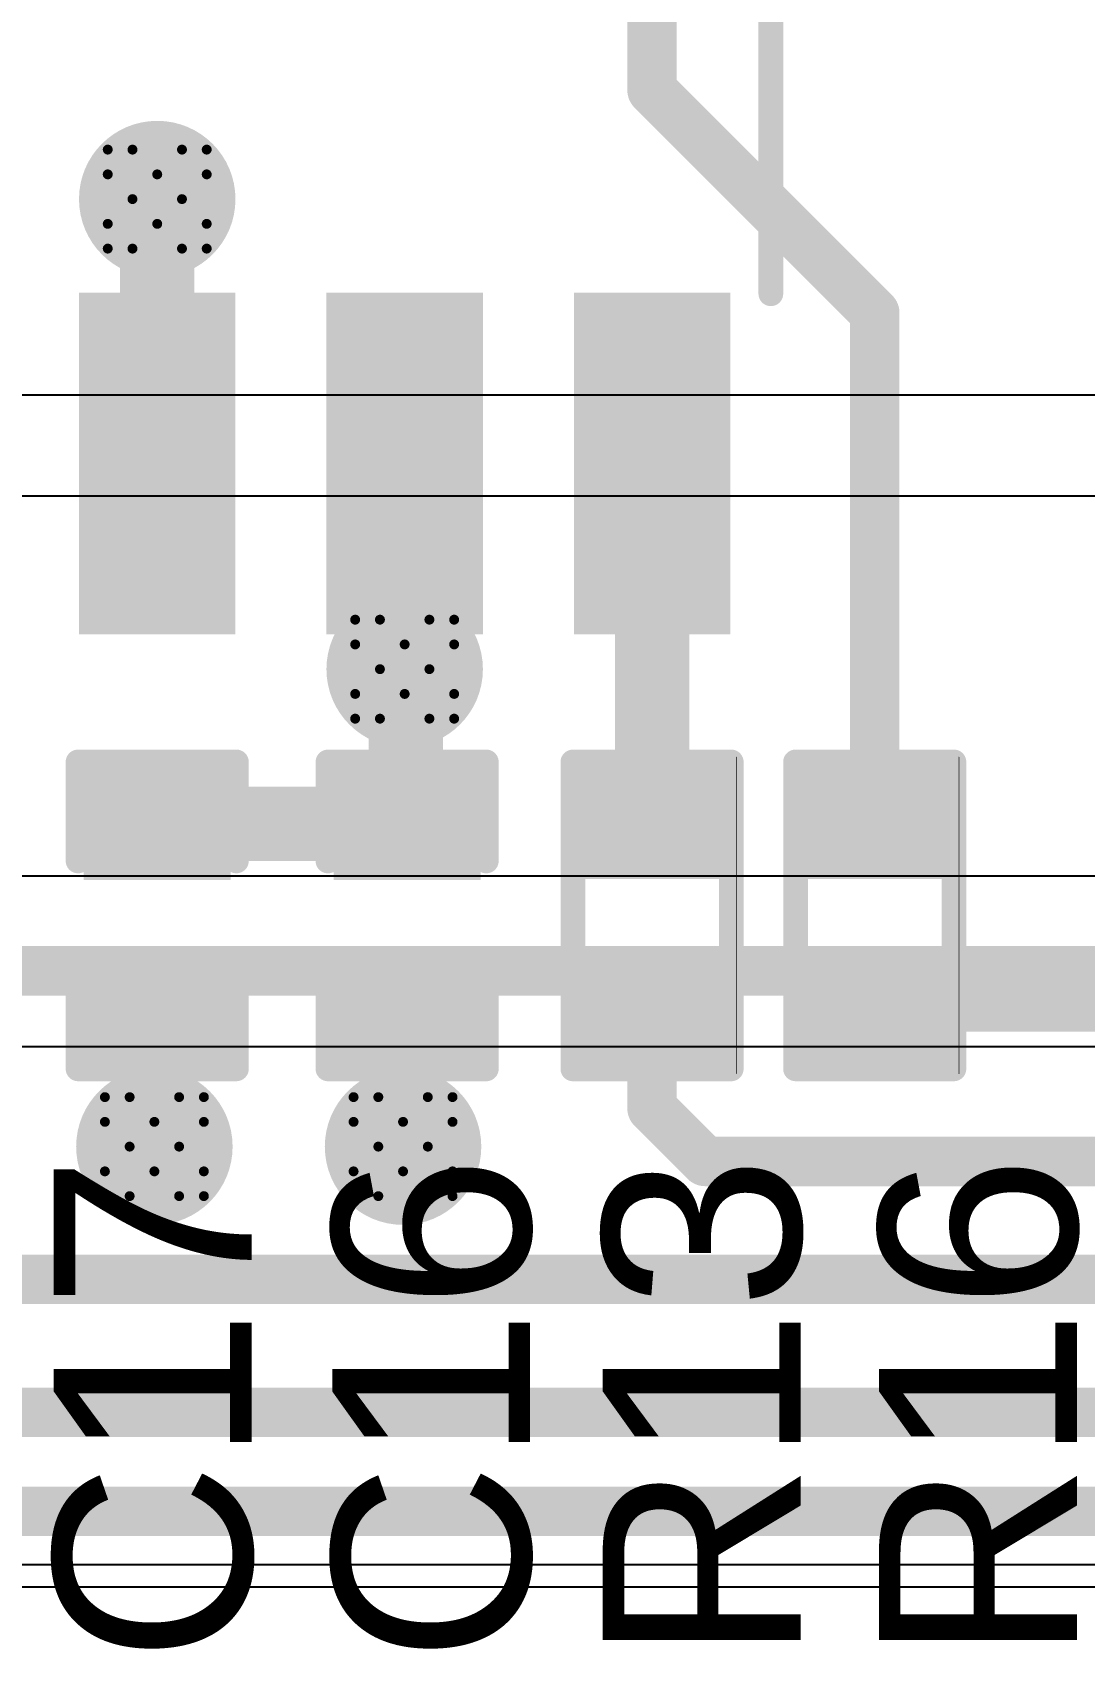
# Model space of a CAD drawing. Header units: inches. Extents: x 0 to 212, y 0 to 208.
# Drawn here: x 2.5246 to 2.7372, y 2.7286 to 3.0551 of the extents above; entities that cross this region are included whole.
import ezdxf

# ---------------------------------------------------------------- set-up
doc = ezdxf.new("R2010")
doc.units = ezdxf.units.IN
doc.header["$MEASUREMENT"] = 0
for name, color, linetype in [('Bottom Layer', 5, 'Continuous'), ('Bottom Solder', 6, 'Continuous'), ('Drill Drawing', 1, 'Continuous'), ('Top Layer', 1, 'Continuous'), ('Top Overlay', 2, 'Continuous'), ('Top Paste', 8, 'Continuous'), ('Top Solder', 216, 'Continuous'), ('Via Holes', 16, 'Continuous')]:
    doc.layers.add(name, color=color, linetype=linetype)
doc.styles.add('Arial', font='', dxfattribs={"height": 0.2})
doc.styles.get('Arial').set_extended_font_data('Arial')

# ---------------------------------------------------------------- blocks, each defined once
blk = doc.blocks.new('SOIC_8_0_154___3_90___W______13')
at = {"layer": 'Top Layer'}
for points in [[(-0.136811, 0.0631892), (-0.136811, 0.0868112), (-0.0757874, 0.0868112), (-0.0757874, 0.0631892)], [(0.0757874, 0.0631892), (0.0757874, 0.0868112), (0.136811, 0.0868112), (0.136811, 0.0631892)], [(-0.136811, 0.0131891), (-0.136811, 0.0368111), (-0.0757874, 0.0368111), (-0.0757874, 0.0131891)], [(0.0757874, 0.0131892), (0.0757874, 0.0368112), (0.136811, 0.0368112), (0.136811, 0.0131892)], [(-0.136811, -0.0368109), (-0.136811, -0.0131889), (-0.0757874, -0.0131889), (-0.0757874, -0.0368109)], [(0.0757874, -0.0368109), (0.0757874, -0.0131889), (0.136811, -0.0131889), (0.136811, -0.0368109)], [(-0.136811, -0.0868108), (-0.136811, -0.0631888), (-0.0757874, -0.0631888), (-0.0757874, -0.0868108)], [(0.0757874, -0.0868111), (0.0757874, -0.0631891), (0.136811, -0.0631891), (0.136811, -0.0868111)]]:
    blk.add_hatch(color=1, dxfattribs=at).paths.add_polyline_path(points)
at = {"layer": 'Top Overlay'}
blk.add_hatch(color=2, dxfattribs=at).paths.add_polyline_path([(-0.0723933, 0.064028), (-0.0583933, 0.064028), (-0.0583933, 0.087028), (-0.0723933, 0.087028)])
at = {"layer": 'Top Paste'}
for points in [[(-0.136811, 0.0631892), (-0.136811, 0.0868112), (-0.0757874, 0.0868112), (-0.0757874, 0.0631892)], [(0.0757874, 0.0631892), (0.0757874, 0.0868112), (0.136811, 0.0868112), (0.136811, 0.0631892)], [(-0.136811, 0.0131891), (-0.136811, 0.0368111), (-0.0757874, 0.0368111), (-0.0757874, 0.0131891)], [(0.0757874, 0.0131892), (0.0757874, 0.0368112), (0.136811, 0.0368112), (0.136811, 0.0131892)], [(-0.136811, -0.0368109), (-0.136811, -0.0131889), (-0.0757874, -0.0131889), (-0.0757874, -0.0368109)], [(0.0757874, -0.0368109), (0.0757874, -0.0131889), (0.136811, -0.0131889), (0.136811, -0.0368109)], [(-0.136811, -0.0868108), (-0.136811, -0.0631888), (-0.0757874, -0.0631888), (-0.0757874, -0.0868108)], [(0.0757874, -0.0868111), (0.0757874, -0.0631891), (0.136811, -0.0631891), (0.136811, -0.0868111)]]:
    blk.add_hatch(color=8, dxfattribs=at).paths.add_polyline_path(points)
at = {"layer": 'Top Solder'}
for points in [[(-0.140811, 0.0591892), (-0.140811, 0.0908112), (-0.0717874, 0.0908112), (-0.0717874, 0.0591892)], [(0.0717874, 0.0591892), (0.0717874, 0.0908112), (0.140811, 0.0908112), (0.140811, 0.0591892)], [(-0.140811, 0.009189100000000002), (-0.140811, 0.0408111), (-0.0717874, 0.0408111), (-0.0717874, 0.009189099999999997)], [(0.0717874, 0.009189200000000003), (0.0717874, 0.0408112), (0.140811, 0.0408112), (0.140811, 0.009189199999999996)], [(-0.140811, -0.0408109), (-0.140811, -0.009188899999999996), (-0.0717874, -0.009188900000000003), (-0.0717874, -0.0408109)], [(0.0717874, -0.0408109), (0.0717874, -0.009188899999999996), (0.140811, -0.009188900000000003), (0.140811, -0.0408109)], [(-0.140811, -0.0908108), (-0.140811, -0.0591888), (-0.0717874, -0.0591888), (-0.0717874, -0.0908108)], [(0.0717874, -0.0908111), (0.0717874, -0.0591891), (0.140811, -0.0591891), (0.140811, -0.0908111)]]:
    blk.add_hatch(color=216, dxfattribs=at).paths.add_polyline_path(points)
at = {"layer": 'Top Overlay'}
for points in [[(0.071, 0.0990002, 0.005, 0.005, 0), (-0.0719999, 0.0990001, 0.005, 0.005, 0)], [(-0.1493701, 0.0810001, 0.005, 0.005, 0), (-0.1493702, 0.0710002, 0.005, 0.005, 0)], [(-0.1493701, 0.0810001, 0.005, 0.005, 0), (-0.1443701, 0.076, 0.005, 0.005, 0)], [(-0.1443701, 0.076, 0.005, 0.005, 0), (-0.1493702, 0.0710002, 0.005, 0.005, 0)], [(-0.072, -0.0989999, 0.005, 0.005, 0), (0.071, -0.099, 0.005, 0.005, 0)]]:
    blk.add_lwpolyline(points, format="xyseb", dxfattribs=at)
for points in [[(-0.0732499, 0.0990001, 0.0025, 0.0025, 1), (-0.0707499, 0.0990001, 0.0025, 0.0025, 1)], [(0.06975, 0.0990002, 0.0025, 0.0025, 1), (0.07225, 0.0990002, 0.0025, 0.0025, 1)], [(-0.1506201, 0.0810001, 0.0025, 0.0025, 1), (-0.1481201, 0.0810001, 0.0025, 0.0025, 1)], [(-0.1506201, 0.0810001, 0.0025, 0.0025, 1), (-0.1481201, 0.0810001, 0.0025, 0.0025, 1)], [(-0.1456201, 0.076, 0.0025, 0.0025, 1), (-0.1431201, 0.076, 0.0025, 0.0025, 1)], [(-0.1456201, 0.076, 0.0025, 0.0025, 1), (-0.1431201, 0.076, 0.0025, 0.0025, 1)], [(-0.1506202, 0.0710002, 0.0025, 0.0025, 1), (-0.1481202, 0.0710002, 0.0025, 0.0025, 1)], [(-0.1506202, 0.0710002, 0.0025, 0.0025, 1), (-0.1481202, 0.0710002, 0.0025, 0.0025, 1)], [(-0.07325, -0.0989999, 0.0025, 0.0025, 1), (-0.07075, -0.0989999, 0.0025, 0.0025, 1)], [(0.06975, -0.099, 0.0025, 0.0025, 1), (0.07225, -0.099, 0.0025, 0.0025, 1)]]:
    blk.add_lwpolyline(points, format="xyseb", close=True, dxfattribs=at)
blk = doc.blocks.new('R___0402_65')
at = {"layer": 'Top Layer'}
for points in [[(-0.0275, -0.0125), (-0.0275, 0.0125), (-0.009499999999999998, 0.0125), (-0.009500000000000001, -0.0125)], [(0.009499899999999999, -0.0125), (0.009499900000000002, 0.0125), (0.0274999, 0.0125), (0.0274999, -0.0125)]]:
    blk.add_hatch(color=1, dxfattribs=at).paths.add_polyline_path(points)
at = {"layer": 'Top Paste'}
for points in [[(-0.0275, -0.0125), (-0.0275, 0.0125), (-0.009499999999999998, 0.0125), (-0.009500000000000001, -0.0125)], [(0.009499899999999999, -0.0125), (0.009499900000000002, 0.0125), (0.0274999, 0.0125), (0.0274999, -0.0125)]]:
    blk.add_hatch(color=8, dxfattribs=at).paths.add_polyline_path(points)
at = {"layer": 'Top Solder'}
for points in [[(-0.0296654, -0.0146654), (-0.0296654, 0.0146654), (-0.007334599999999998, 0.0146654), (-0.007334600000000002, -0.0146654)], [(0.007334499999999998, -0.0146654), (0.007334500000000002, 0.0146654), (0.0296653, 0.0146654), (0.0296653, -0.0146654)]]:
    blk.add_hatch(color=216, dxfattribs=at).paths.add_polyline_path(points)
at = {"layer": 'Top Overlay'}
for points in [[(-0.0310001, 0.0160001, 0.005, 0.005, 0), (-0.0309999, -0.016, 0.005, 0.005, 0)], [(-0.0310001, 0.0160001, 0.005, 0.005, 0), (0.031, 0.016, 0.005, 0.005, 0)], [(0.031, 0.016, 0.005, 0.005, 0), (0.031, -0.016, 0.005, 0.005, 0)], [(-0.0309999, -0.016, 0.005, 0.005, 0), (0.031, -0.016, 0.005, 0.005, 0)], [(-0.0319999, -0.017, 0.000127, 0.000127, 0), (0.032, -0.017, 0.000127, 0.000127, 0)]]:
    blk.add_lwpolyline(points, format="xyseb", dxfattribs=at)
for points in [[(-0.0322501, 0.0160001, 0.0025, 0.0025, 1), (-0.0297501, 0.0160001, 0.0025, 0.0025, 1)], [(-0.0322501, 0.0160001, 0.0025, 0.0025, 1), (-0.0297501, 0.0160001, 0.0025, 0.0025, 1)], [(0.02975, 0.016, 0.0025, 0.0025, 1), (0.03225, 0.016, 0.0025, 0.0025, 1)], [(0.02975, 0.016, 0.0025, 0.0025, 1), (0.03225, 0.016, 0.0025, 0.0025, 1)], [(-0.0322499, -0.016, 0.0025, 0.0025, 1), (-0.0297499, -0.016, 0.0025, 0.0025, 1)], [(-0.0322499, -0.016, 0.0025, 0.0025, 1), (-0.0297499, -0.016, 0.0025, 0.0025, 1)], [(0.02975, -0.016, 0.0025, 0.0025, 1), (0.03225, -0.016, 0.0025, 0.0025, 1)], [(0.02975, -0.016, 0.0025, 0.0025, 1), (0.03225, -0.016, 0.0025, 0.0025, 1)], [(-0.0320316, -0.017, 6.35e-05, 6.35e-05, 1), (-0.0319682, -0.017, 6.35e-05, 6.35e-05, 1)], [(0.0319683, -0.017, 6.35e-05, 6.35e-05, 1), (0.0320317, -0.017, 6.35e-05, 6.35e-05, 1)]]:
    blk.add_lwpolyline(points, format="xyseb", close=True, dxfattribs=at)
blk = doc.blocks.new('R___0402_68')
at = {"layer": 'Top Layer'}
for points in [[(-0.0275, -0.0125), (-0.0275, 0.0125), (-0.009499999999999998, 0.0125), (-0.009500000000000001, -0.0125)], [(0.009499999999999998, -0.0125), (0.009500000000000001, 0.0125), (0.0275, 0.0125), (0.0275, -0.0125)]]:
    blk.add_hatch(color=1, dxfattribs=at).paths.add_polyline_path(points)
at = {"layer": 'Top Paste'}
for points in [[(-0.0275, -0.0125), (-0.0275, 0.0125), (-0.009499999999999998, 0.0125), (-0.009500000000000001, -0.0125)], [(0.009499999999999998, -0.0125), (0.009500000000000001, 0.0125), (0.0275, 0.0125), (0.0275, -0.0125)]]:
    blk.add_hatch(color=8, dxfattribs=at).paths.add_polyline_path(points)
at = {"layer": 'Top Solder'}
for points in [[(-0.0296654, -0.0146654), (-0.0296654, 0.0146654), (-0.007334599999999998, 0.0146654), (-0.007334600000000002, -0.0146654)], [(0.007334599999999998, -0.0146654), (0.007334600000000002, 0.0146654), (0.0296654, 0.0146654), (0.0296654, -0.0146654)]]:
    blk.add_hatch(color=216, dxfattribs=at).paths.add_polyline_path(points)
at = {"layer": 'Top Overlay'}
for points in [[(-0.031, 0.016, 0.005, 0.005, 0), (-0.031, -0.016, 0.005, 0.005, 0)], [(-0.031, 0.016, 0.005, 0.005, 0), (0.031, 0.016, 0.005, 0.005, 0)], [(0.031, 0.016, 0.005, 0.005, 0), (0.031, -0.016, 0.005, 0.005, 0)], [(-0.031, -0.016, 0.005, 0.005, 0), (0.031, -0.016, 0.005, 0.005, 0)], [(-0.032, -0.0169999, 0.000127, 0.000127, 0), (0.032, -0.0169999, 0.000127, 0.000127, 0)]]:
    blk.add_lwpolyline(points, format="xyseb", dxfattribs=at)
for points in [[(-0.03225, 0.016, 0.0025, 0.0025, 1), (-0.02975, 0.016, 0.0025, 0.0025, 1)], [(-0.03225, 0.016, 0.0025, 0.0025, 1), (-0.02975, 0.016, 0.0025, 0.0025, 1)], [(0.02975, 0.016, 0.0025, 0.0025, 1), (0.03225, 0.016, 0.0025, 0.0025, 1)], [(0.02975, 0.016, 0.0025, 0.0025, 1), (0.03225, 0.016, 0.0025, 0.0025, 1)], [(-0.03225, -0.016, 0.0025, 0.0025, 1), (-0.02975, -0.016, 0.0025, 0.0025, 1)], [(-0.03225, -0.016, 0.0025, 0.0025, 1), (-0.02975, -0.016, 0.0025, 0.0025, 1)], [(0.02975, -0.016, 0.0025, 0.0025, 1), (0.03225, -0.016, 0.0025, 0.0025, 1)], [(0.02975, -0.016, 0.0025, 0.0025, 1), (0.03225, -0.016, 0.0025, 0.0025, 1)], [(-0.0320317, -0.0169999, 6.35e-05, 6.35e-05, 1), (-0.0319683, -0.0169999, 6.35e-05, 6.35e-05, 1)], [(0.0319683, -0.0169999, 6.35e-05, 6.35e-05, 1), (0.0320317, -0.0169999, 6.35e-05, 6.35e-05, 1)]]:
    blk.add_lwpolyline(points, format="xyseb", close=True, dxfattribs=at)
blk = doc.blocks.new('C___0402_127')
at = {"layer": 'Top Layer'}
for points in [[(-0.0275, -0.0125), (-0.0275, 0.0125), (-0.009499999999999998, 0.0125), (-0.009500000000000001, -0.0125)], [(0.009499999999999998, -0.0125), (0.009500000000000001, 0.0125), (0.0275, 0.0125), (0.0275, -0.0125)]]:
    blk.add_hatch(color=1, dxfattribs=at).paths.add_polyline_path(points)
at = {"layer": 'Top Paste'}
for points in [[(-0.0275, -0.0125), (-0.0275, 0.0125), (-0.009499999999999998, 0.0125), (-0.009500000000000001, -0.0125)], [(0.009499999999999998, -0.0125), (0.009500000000000001, 0.0125), (0.0275, 0.0125), (0.0275, -0.0125)]]:
    blk.add_hatch(color=8, dxfattribs=at).paths.add_polyline_path(points)
at = {"layer": 'Top Solder'}
for points in [[(-0.0298622, -0.0148622), (-0.0298622, 0.0148622), (-0.007137799999999999, 0.0148622), (-0.007137800000000001, -0.0148622)], [(0.007137799999999999, -0.0148622), (0.007137800000000001, 0.0148622), (0.0298622, 0.0148622), (0.0298622, -0.0148622)]]:
    blk.add_hatch(color=216, dxfattribs=at).paths.add_polyline_path(points)
at = {"layer": 'Top Overlay'}
for points in [[(-0.031, 0.016, 0.005, 0.005, 0), (-0.011, 0.0159999, 0.005, 0.005, 0)], [(-0.031, 0.016, 0.005, 0.005, 0), (-0.031, -0.016, 0.005, 0.005, 0)], [(0.011, 0.016, 0.005, 0.005, 0), (0.031, 0.0159999, 0.005, 0.005, 0)], [(0.031, 0.0159999, 0.005, 0.005, 0), (0.0310001, -0.0160001, 0.005, 0.005, 0)], [(-0.031, -0.016, 0.005, 0.005, 0), (-0.0110001, -0.0160001, 0.005, 0.005, 0)], [(0.011, -0.016, 0.005, 0.005, 0), (0.0310001, -0.0160001, 0.005, 0.005, 0)]]:
    blk.add_lwpolyline(points, format="xyseb", dxfattribs=at)
for points in [[(-0.03225, 0.016, 0.0025, 0.0025, 1), (-0.02975, 0.016, 0.0025, 0.0025, 1)], [(-0.03225, 0.016, 0.0025, 0.0025, 1), (-0.02975, 0.016, 0.0025, 0.0025, 1)], [(-0.01225, 0.0159999, 0.0025, 0.0025, 1), (-0.00975, 0.0159999, 0.0025, 0.0025, 1)], [(0.00975, 0.016, 0.0025, 0.0025, 1), (0.01225, 0.016, 0.0025, 0.0025, 1)], [(0.02975, 0.0159999, 0.0025, 0.0025, 1), (0.03225, 0.0159999, 0.0025, 0.0025, 1)], [(0.02975, 0.0159999, 0.0025, 0.0025, 1), (0.03225, 0.0159999, 0.0025, 0.0025, 1)], [(-0.03225, -0.016, 0.0025, 0.0025, 1), (-0.02975, -0.016, 0.0025, 0.0025, 1)], [(-0.03225, -0.016, 0.0025, 0.0025, 1), (-0.02975, -0.016, 0.0025, 0.0025, 1)], [(-0.0122501, -0.0160001, 0.0025, 0.0025, 1), (-0.0097501, -0.0160001, 0.0025, 0.0025, 1)], [(0.00975, -0.016, 0.0025, 0.0025, 1), (0.01225, -0.016, 0.0025, 0.0025, 1)], [(0.0297501, -0.0160001, 0.0025, 0.0025, 1), (0.0322501, -0.0160001, 0.0025, 0.0025, 1)], [(0.0297501, -0.0160001, 0.0025, 0.0025, 1), (0.0322501, -0.0160001, 0.0025, 0.0025, 1)]]:
    blk.add_lwpolyline(points, format="xyseb", close=True, dxfattribs=at)
blk = doc.blocks.new('C___0402_128')
at = {"layer": 'Top Layer'}
for points in [[(-0.0275, -0.0125), (-0.0275, 0.0125), (-0.009499999999999998, 0.0125), (-0.009500000000000001, -0.0125)], [(0.009499999999999998, -0.0125), (0.009500000000000001, 0.0125), (0.0275, 0.0125), (0.0275, -0.0125)]]:
    blk.add_hatch(color=1, dxfattribs=at).paths.add_polyline_path(points)
at = {"layer": 'Top Paste'}
for points in [[(-0.0275, -0.0125), (-0.0275, 0.0125), (-0.009499999999999998, 0.0125), (-0.009500000000000001, -0.0125)], [(0.009499999999999998, -0.0125), (0.009500000000000001, 0.0125), (0.0275, 0.0125), (0.0275, -0.0125)]]:
    blk.add_hatch(color=8, dxfattribs=at).paths.add_polyline_path(points)
at = {"layer": 'Top Solder'}
for points in [[(-0.0298622, -0.0148622), (-0.0298622, 0.0148622), (-0.007137799999999999, 0.0148622), (-0.007137800000000001, -0.0148622)], [(0.007137799999999999, -0.0148622), (0.007137800000000001, 0.0148622), (0.0298622, 0.0148622), (0.0298622, -0.0148622)]]:
    blk.add_hatch(color=216, dxfattribs=at).paths.add_polyline_path(points)
at = {"layer": 'Top Overlay'}
for points in [[(-0.031, 0.016, 0.005, 0.005, 0), (-0.011, 0.016, 0.005, 0.005, 0)], [(-0.031, 0.016, 0.005, 0.005, 0), (-0.031, -0.016, 0.005, 0.005, 0)], [(0.011, 0.016, 0.005, 0.005, 0), (0.031, 0.016, 0.005, 0.005, 0)], [(0.031, 0.016, 0.005, 0.005, 0), (0.031, -0.016, 0.005, 0.005, 0)], [(-0.031, -0.016, 0.005, 0.005, 0), (-0.011, -0.0160001, 0.005, 0.005, 0)], [(0.031, -0.016, 0.005, 0.005, 0), (0.011, -0.0160001, 0.005, 0.005, 0)]]:
    blk.add_lwpolyline(points, format="xyseb", dxfattribs=at)
for points in [[(-0.03225, 0.016, 0.0025, 0.0025, 1), (-0.02975, 0.016, 0.0025, 0.0025, 1)], [(-0.03225, 0.016, 0.0025, 0.0025, 1), (-0.02975, 0.016, 0.0025, 0.0025, 1)], [(-0.01225, 0.016, 0.0025, 0.0025, 1), (-0.00975, 0.016, 0.0025, 0.0025, 1)], [(0.00975, 0.016, 0.0025, 0.0025, 1), (0.01225, 0.016, 0.0025, 0.0025, 1)], [(0.02975, 0.016, 0.0025, 0.0025, 1), (0.03225, 0.016, 0.0025, 0.0025, 1)], [(0.02975, 0.016, 0.0025, 0.0025, 1), (0.03225, 0.016, 0.0025, 0.0025, 1)], [(-0.03225, -0.016, 0.0025, 0.0025, 1), (-0.02975, -0.016, 0.0025, 0.0025, 1)], [(-0.03225, -0.016, 0.0025, 0.0025, 1), (-0.02975, -0.016, 0.0025, 0.0025, 1)], [(-0.01225, -0.0160001, 0.0025, 0.0025, 1), (-0.00975, -0.0160001, 0.0025, 0.0025, 1)], [(0.00975, -0.0160001, 0.0025, 0.0025, 1), (0.01225, -0.0160001, 0.0025, 0.0025, 1)], [(0.02975, -0.016, 0.0025, 0.0025, 1), (0.03225, -0.016, 0.0025, 0.0025, 1)], [(0.02975, -0.016, 0.0025, 0.0025, 1), (0.03225, -0.016, 0.0025, 0.0025, 1)]]:
    blk.add_lwpolyline(points, format="xyseb", close=True, dxfattribs=at)

msp = doc.modelspace()

# ---------------------------------------------------------------- hatches: boundary and pattern name
at = {"layer": 'Bottom Layer'}
h = msp.add_hatch(color=5, dxfattribs=at)
edge = h.paths.add_edge_path()
edge.add_arc((2.5497947, 3.0214195), 0.011811, 0, 360)
h = msp.add_hatch(color=5, dxfattribs=at)
edge = h.paths.add_edge_path()
edge.add_arc((2.5997999, 2.9264547), 0.011811, 0, 360)
h = msp.add_hatch(color=5, dxfattribs=at)
edge = h.paths.add_edge_path()
edge.add_arc((2.5492195, 2.8299997), 0.011811, 0, 360)
h = msp.add_hatch(color=5, dxfattribs=at)
edge = h.paths.add_edge_path()
edge.add_arc((2.5994736, 2.8299997), 0.011811, 0, 360)
at = {"layer": 'Bottom Solder'}
h = msp.add_hatch(color=6, dxfattribs=at)
edge = h.paths.add_edge_path()
edge.add_arc((2.5497947, 3.0214195), 0.015811, 0, 360)
h = msp.add_hatch(color=6, dxfattribs=at)
edge = h.paths.add_edge_path()
edge.add_arc((2.5997999, 2.9264547), 0.015811, 0, 360)
h = msp.add_hatch(color=6, dxfattribs=at)
edge = h.paths.add_edge_path()
edge.add_arc((2.5492195, 2.8299997), 0.015811, 0, 360)
h = msp.add_hatch(color=6, dxfattribs=at)
edge = h.paths.add_edge_path()
edge.add_arc((2.5994736, 2.8299997), 0.015811, 0, 360)
at = {"layer": 'Top Layer'}
h = msp.add_hatch(color=1, dxfattribs=at)
edge = h.paths.add_edge_path()
edge.add_arc((2.5497947, 3.0214195), 0.011811, 0, 360)
h = msp.add_hatch(color=1, dxfattribs=at)
edge = h.paths.add_edge_path()
edge.add_arc((2.5997999, 2.9264547), 0.011811, 0, 360)
h = msp.add_hatch(color=1, dxfattribs=at)
edge = h.paths.add_edge_path()
edge.add_arc((2.5492195, 2.8299997), 0.011811, 0, 360)
h = msp.add_hatch(color=1, dxfattribs=at)
edge = h.paths.add_edge_path()
edge.add_arc((2.5994736, 2.8299997), 0.011811, 0, 360)
at = {"layer": 'Top Solder'}
h = msp.add_hatch(color=216, dxfattribs=at)
edge = h.paths.add_edge_path()
edge.add_arc((2.5497947, 3.0214195), 0.015811, 0, 360)
h = msp.add_hatch(color=216, dxfattribs=at)
edge = h.paths.add_edge_path()
edge.add_arc((2.5997999, 2.9264547), 0.015811, 0, 360)
h = msp.add_hatch(color=216, dxfattribs=at)
edge = h.paths.add_edge_path()
edge.add_arc((2.5492195, 2.8299997), 0.015811, 0, 360)
h = msp.add_hatch(color=216, dxfattribs=at)
edge = h.paths.add_edge_path()
edge.add_arc((2.5994736, 2.8299997), 0.015811, 0, 360)
at = {"layer": 'Via Holes'}
h = msp.add_hatch(color=7, dxfattribs=at)
edge = h.paths.add_edge_path()
edge.add_arc((2.5497947, 3.0214195), 0.0059055, 0, 360)
h = msp.add_hatch(color=7, dxfattribs=at)
edge = h.paths.add_edge_path()
edge.add_arc((2.5997999, 2.9264547), 0.0059055, 0, 360)
h = msp.add_hatch(color=7, dxfattribs=at)
edge = h.paths.add_edge_path()
edge.add_arc((2.5492195, 2.8299997), 0.0059055, 0, 360)
h = msp.add_hatch(color=7, dxfattribs=at)
edge = h.paths.add_edge_path()
edge.add_arc((2.5994736, 2.8299997), 0.0059055, 0, 360)

# ---------------------------------------------------------------- linework, layer by layer
at = {"layer": 'Bottom Layer'}
for p, q in [((2.8095273, 2.9818347), (2.3159983, 2.9818346)), ((2.3075517, 2.9614428), (2.8095273, 2.9614429)), ((2.9767504, 2.8846037), (1.462591, 2.8846037)), ((1.6280657, 2.8502178), (2.9859405, 2.8502178))]:
    msp.add_line(p, q, dxfattribs=at)
msp.add_lwpolyline([(1.6217308, 2.8655117, 0.01, 0.01, 0), (2.9859405, 2.8655117, 0.01, 0.01, 0)], format="xyseb", dxfattribs=at)
at = {"layer": 'Drill Drawing'}
for points in [[(2.5397947, 3.0264195, 0.002, 0.002, 0), (2.5397947, 3.0314195, 0.002, 0.002, 0)], [(2.5397947, 3.0314195, 0.002, 0.002, 0), (2.5447947, 3.0314195, 0.002, 0.002, 0)], [(2.5447947, 3.0314195, 0.002, 0.002, 0), (2.5497947, 3.0264195, 0.002, 0.002, 0)], [(2.5497947, 3.0264195, 0.002, 0.002, 0), (2.5547947, 3.0314195, 0.002, 0.002, 0)], [(2.5547947, 3.0314195, 0.002, 0.002, 0), (2.5597947, 3.0314195, 0.002, 0.002, 0)], [(2.5597947, 3.0264195, 0.002, 0.002, 0), (2.5597947, 3.0314195, 0.002, 0.002, 0)], [(2.5397947, 3.0264195, 0.002, 0.002, 0), (2.5447947, 3.0214195, 0.002, 0.002, 0)], [(2.5547947, 3.0214195, 0.002, 0.002, 0), (2.5597947, 3.0264195, 0.002, 0.002, 0)], [(2.5397947, 3.0164195, 0.002, 0.002, 0), (2.5447947, 3.0214195, 0.002, 0.002, 0)], [(2.5547947, 3.0214195, 0.002, 0.002, 0), (2.5597947, 3.0164195, 0.002, 0.002, 0)], [(2.5397947, 3.0114195, 0.002, 0.002, 0), (2.5397947, 3.0164195, 0.002, 0.002, 0)], [(2.5447947, 3.0114195, 0.002, 0.002, 0), (2.5497947, 3.0164195, 0.002, 0.002, 0)], [(2.5497947, 3.0164195, 0.002, 0.002, 0), (2.5547947, 3.0114195, 0.002, 0.002, 0)], [(2.5597947, 3.0114195, 0.002, 0.002, 0), (2.5597947, 3.0164195, 0.002, 0.002, 0)], [(2.5397947, 3.0114195, 0.002, 0.002, 0), (2.5447947, 3.0114195, 0.002, 0.002, 0)], [(2.5547947, 3.0114195, 0.002, 0.002, 0), (2.5597947, 3.0114195, 0.002, 0.002, 0)], [(2.5897999, 2.9314547, 0.002, 0.002, 0), (2.5897999, 2.9364547, 0.002, 0.002, 0)], [(2.5897999, 2.9364547, 0.002, 0.002, 0), (2.5947999, 2.9364547, 0.002, 0.002, 0)], [(2.5947999, 2.9364547, 0.002, 0.002, 0), (2.5997999, 2.9314547, 0.002, 0.002, 0)], [(2.5997999, 2.9314547, 0.002, 0.002, 0), (2.6047999, 2.9364547, 0.002, 0.002, 0)], [(2.6047999, 2.9364547, 0.002, 0.002, 0), (2.6097999, 2.9364547, 0.002, 0.002, 0)], [(2.6097999, 2.9314547, 0.002, 0.002, 0), (2.6097999, 2.9364547, 0.002, 0.002, 0)], [(2.5897999, 2.9314547, 0.002, 0.002, 0), (2.5947999, 2.9264547, 0.002, 0.002, 0)], [(2.6047999, 2.9264547, 0.002, 0.002, 0), (2.6097999, 2.9314547, 0.002, 0.002, 0)], [(2.5897999, 2.9214547, 0.002, 0.002, 0), (2.5947999, 2.9264547, 0.002, 0.002, 0)], [(2.6047999, 2.9264547, 0.002, 0.002, 0), (2.6097999, 2.9214547, 0.002, 0.002, 0)], [(2.5897999, 2.9164547, 0.002, 0.002, 0), (2.5897999, 2.9214547, 0.002, 0.002, 0)], [(2.5947999, 2.9164547, 0.002, 0.002, 0), (2.5997999, 2.9214547, 0.002, 0.002, 0)], [(2.5997999, 2.9214547, 0.002, 0.002, 0), (2.6047999, 2.9164547, 0.002, 0.002, 0)], [(2.6097999, 2.9164547, 0.002, 0.002, 0), (2.6097999, 2.9214547, 0.002, 0.002, 0)], [(2.5897999, 2.9164547, 0.002, 0.002, 0), (2.5947999, 2.9164547, 0.002, 0.002, 0)], [(2.6047999, 2.9164547, 0.002, 0.002, 0), (2.6097999, 2.9164547, 0.002, 0.002, 0)], [(2.5392195, 2.8349997, 0.002, 0.002, 0), (2.5392195, 2.8399997, 0.002, 0.002, 0)], [(2.5392195, 2.8399997, 0.002, 0.002, 0), (2.5442195, 2.8399997, 0.002, 0.002, 0)], [(2.5442195, 2.8399997, 0.002, 0.002, 0), (2.5492195, 2.8349997, 0.002, 0.002, 0)], [(2.5492195, 2.8349997, 0.002, 0.002, 0), (2.5542195, 2.8399997, 0.002, 0.002, 0)], [(2.5542195, 2.8399997, 0.002, 0.002, 0), (2.5592195, 2.8399997, 0.002, 0.002, 0)], [(2.5592195, 2.8349997, 0.002, 0.002, 0), (2.5592195, 2.8399997, 0.002, 0.002, 0)], [(2.5894736, 2.8349997, 0.002, 0.002, 0), (2.5894736, 2.8399997, 0.002, 0.002, 0)], [(2.5894736, 2.8399997, 0.002, 0.002, 0), (2.5944736, 2.8399997, 0.002, 0.002, 0)], [(2.5944736, 2.8399997, 0.002, 0.002, 0), (2.5994736, 2.8349997, 0.002, 0.002, 0)], [(2.5994736, 2.8349997, 0.002, 0.002, 0), (2.6044736, 2.8399997, 0.002, 0.002, 0)], [(2.6044736, 2.8399997, 0.002, 0.002, 0), (2.6094736, 2.8399997, 0.002, 0.002, 0)], [(2.6094736, 2.8349997, 0.002, 0.002, 0), (2.6094736, 2.8399997, 0.002, 0.002, 0)], [(2.5392195, 2.8349997, 0.002, 0.002, 0), (2.5442195, 2.8299997, 0.002, 0.002, 0)], [(2.5542195, 2.8299997, 0.002, 0.002, 0), (2.5592195, 2.8349997, 0.002, 0.002, 0)], [(2.5894736, 2.8349997, 0.002, 0.002, 0), (2.5944736, 2.8299997, 0.002, 0.002, 0)], [(2.6044736, 2.8299997, 0.002, 0.002, 0), (2.6094736, 2.8349997, 0.002, 0.002, 0)], [(2.5392195, 2.8249997, 0.002, 0.002, 0), (2.5442195, 2.8299997, 0.002, 0.002, 0)], [(2.5542195, 2.8299997, 0.002, 0.002, 0), (2.5592195, 2.8249997, 0.002, 0.002, 0)], [(2.5894736, 2.8249997, 0.002, 0.002, 0), (2.5944736, 2.8299997, 0.002, 0.002, 0)], [(2.6044736, 2.8299997, 0.002, 0.002, 0), (2.6094736, 2.8249997, 0.002, 0.002, 0)], [(2.5392195, 2.8199997, 0.002, 0.002, 0), (2.5392195, 2.8249997, 0.002, 0.002, 0)], [(2.5442195, 2.8199997, 0.002, 0.002, 0), (2.5492195, 2.8249997, 0.002, 0.002, 0)], [(2.5492195, 2.8249997, 0.002, 0.002, 0), (2.5542195, 2.8199997, 0.002, 0.002, 0)], [(2.5592195, 2.8199997, 0.002, 0.002, 0), (2.5592195, 2.8249997, 0.002, 0.002, 0)], [(2.5894736, 2.8199997, 0.002, 0.002, 0), (2.5894736, 2.8249997, 0.002, 0.002, 0)], [(2.5944736, 2.8199997, 0.002, 0.002, 0), (2.5994736, 2.8249997, 0.002, 0.002, 0)], [(2.5994736, 2.8249997, 0.002, 0.002, 0), (2.6044736, 2.8199997, 0.002, 0.002, 0)], [(2.6094736, 2.8199997, 0.002, 0.002, 0), (2.6094736, 2.8249997, 0.002, 0.002, 0)], [(2.5392195, 2.8199997, 0.002, 0.002, 0), (2.5442195, 2.8199997, 0.002, 0.002, 0)], [(2.5542195, 2.8199997, 0.002, 0.002, 0), (2.5592195, 2.8199997, 0.002, 0.002, 0)], [(2.5894736, 2.8199997, 0.002, 0.002, 0), (2.5944736, 2.8199997, 0.002, 0.002, 0)], [(2.6044736, 2.8199997, 0.002, 0.002, 0), (2.6094736, 2.8199997, 0.002, 0.002, 0)]]:
    msp.add_lwpolyline(points, format="xyseb", dxfattribs=at)
for points in [[(2.5392947, 3.0314195, 0.001, 0.001, 1), (2.5402947, 3.0314195, 0.001, 0.001, 1)], [(2.5392947, 3.0314195, 0.001, 0.001, 1), (2.5402947, 3.0314195, 0.001, 0.001, 1)], [(2.5442947, 3.0314195, 0.001, 0.001, 1), (2.5452947, 3.0314195, 0.001, 0.001, 1)], [(2.5442947, 3.0314195, 0.001, 0.001, 1), (2.5452947, 3.0314195, 0.001, 0.001, 1)], [(2.5542947, 3.0314195, 0.001, 0.001, 1), (2.5552947, 3.0314195, 0.001, 0.001, 1)], [(2.5542947, 3.0314195, 0.001, 0.001, 1), (2.5552947, 3.0314195, 0.001, 0.001, 1)], [(2.5592947, 3.0314195, 0.001, 0.001, 1), (2.5602947, 3.0314195, 0.001, 0.001, 1)], [(2.5592947, 3.0314195, 0.001, 0.001, 1), (2.5602947, 3.0314195, 0.001, 0.001, 1)], [(2.5392947, 3.0264195, 0.001, 0.001, 1), (2.5402947, 3.0264195, 0.001, 0.001, 1)], [(2.5392947, 3.0264195, 0.001, 0.001, 1), (2.5402947, 3.0264195, 0.001, 0.001, 1)], [(2.5492947, 3.0264195, 0.001, 0.001, 1), (2.5502947, 3.0264195, 0.001, 0.001, 1)], [(2.5492947, 3.0264195, 0.001, 0.001, 1), (2.5502947, 3.0264195, 0.001, 0.001, 1)], [(2.5592947, 3.0264195, 0.001, 0.001, 1), (2.5602947, 3.0264195, 0.001, 0.001, 1)], [(2.5592947, 3.0264195, 0.001, 0.001, 1), (2.5602947, 3.0264195, 0.001, 0.001, 1)], [(2.5442947, 3.0214195, 0.001, 0.001, 1), (2.5452947, 3.0214195, 0.001, 0.001, 1)], [(2.5442947, 3.0214195, 0.001, 0.001, 1), (2.5452947, 3.0214195, 0.001, 0.001, 1)], [(2.5542947, 3.0214195, 0.001, 0.001, 1), (2.5552947, 3.0214195, 0.001, 0.001, 1)], [(2.5542947, 3.0214195, 0.001, 0.001, 1), (2.5552947, 3.0214195, 0.001, 0.001, 1)], [(2.5392947, 3.0164195, 0.001, 0.001, 1), (2.5402947, 3.0164195, 0.001, 0.001, 1)], [(2.5392947, 3.0164195, 0.001, 0.001, 1), (2.5402947, 3.0164195, 0.001, 0.001, 1)], [(2.5492947, 3.0164195, 0.001, 0.001, 1), (2.5502947, 3.0164195, 0.001, 0.001, 1)], [(2.5492947, 3.0164195, 0.001, 0.001, 1), (2.5502947, 3.0164195, 0.001, 0.001, 1)], [(2.5592947, 3.0164195, 0.001, 0.001, 1), (2.5602947, 3.0164195, 0.001, 0.001, 1)], [(2.5592947, 3.0164195, 0.001, 0.001, 1), (2.5602947, 3.0164195, 0.001, 0.001, 1)], [(2.5392947, 3.0114195, 0.001, 0.001, 1), (2.5402947, 3.0114195, 0.001, 0.001, 1)], [(2.5392947, 3.0114195, 0.001, 0.001, 1), (2.5402947, 3.0114195, 0.001, 0.001, 1)], [(2.5442947, 3.0114195, 0.001, 0.001, 1), (2.5452947, 3.0114195, 0.001, 0.001, 1)], [(2.5442947, 3.0114195, 0.001, 0.001, 1), (2.5452947, 3.0114195, 0.001, 0.001, 1)], [(2.5542947, 3.0114195, 0.001, 0.001, 1), (2.5552947, 3.0114195, 0.001, 0.001, 1)], [(2.5542947, 3.0114195, 0.001, 0.001, 1), (2.5552947, 3.0114195, 0.001, 0.001, 1)], [(2.5592947, 3.0114195, 0.001, 0.001, 1), (2.5602947, 3.0114195, 0.001, 0.001, 1)], [(2.5592947, 3.0114195, 0.001, 0.001, 1), (2.5602947, 3.0114195, 0.001, 0.001, 1)], [(2.5892999, 2.9364547, 0.001, 0.001, 1), (2.5902999, 2.9364547, 0.001, 0.001, 1)], [(2.5892999, 2.9364547, 0.001, 0.001, 1), (2.5902999, 2.9364547, 0.001, 0.001, 1)], [(2.5942999, 2.9364547, 0.001, 0.001, 1), (2.5952999, 2.9364547, 0.001, 0.001, 1)], [(2.5942999, 2.9364547, 0.001, 0.001, 1), (2.5952999, 2.9364547, 0.001, 0.001, 1)], [(2.6042999, 2.9364547, 0.001, 0.001, 1), (2.6052999, 2.9364547, 0.001, 0.001, 1)], [(2.6042999, 2.9364547, 0.001, 0.001, 1), (2.6052999, 2.9364547, 0.001, 0.001, 1)], [(2.6092999, 2.9364547, 0.001, 0.001, 1), (2.6102999, 2.9364547, 0.001, 0.001, 1)], [(2.6092999, 2.9364547, 0.001, 0.001, 1), (2.6102999, 2.9364547, 0.001, 0.001, 1)], [(2.5892999, 2.9314547, 0.001, 0.001, 1), (2.5902999, 2.9314547, 0.001, 0.001, 1)], [(2.5892999, 2.9314547, 0.001, 0.001, 1), (2.5902999, 2.9314547, 0.001, 0.001, 1)], [(2.5992999, 2.9314547, 0.001, 0.001, 1), (2.6002999, 2.9314547, 0.001, 0.001, 1)], [(2.5992999, 2.9314547, 0.001, 0.001, 1), (2.6002999, 2.9314547, 0.001, 0.001, 1)], [(2.6092999, 2.9314547, 0.001, 0.001, 1), (2.6102999, 2.9314547, 0.001, 0.001, 1)], [(2.6092999, 2.9314547, 0.001, 0.001, 1), (2.6102999, 2.9314547, 0.001, 0.001, 1)], [(2.5942999, 2.9264547, 0.001, 0.001, 1), (2.5952999, 2.9264547, 0.001, 0.001, 1)], [(2.5942999, 2.9264547, 0.001, 0.001, 1), (2.5952999, 2.9264547, 0.001, 0.001, 1)], [(2.6042999, 2.9264547, 0.001, 0.001, 1), (2.6052999, 2.9264547, 0.001, 0.001, 1)], [(2.6042999, 2.9264547, 0.001, 0.001, 1), (2.6052999, 2.9264547, 0.001, 0.001, 1)], [(2.5892999, 2.9214547, 0.001, 0.001, 1), (2.5902999, 2.9214547, 0.001, 0.001, 1)], [(2.5892999, 2.9214547, 0.001, 0.001, 1), (2.5902999, 2.9214547, 0.001, 0.001, 1)], [(2.5992999, 2.9214547, 0.001, 0.001, 1), (2.6002999, 2.9214547, 0.001, 0.001, 1)], [(2.5992999, 2.9214547, 0.001, 0.001, 1), (2.6002999, 2.9214547, 0.001, 0.001, 1)], [(2.6092999, 2.9214547, 0.001, 0.001, 1), (2.6102999, 2.9214547, 0.001, 0.001, 1)], [(2.6092999, 2.9214547, 0.001, 0.001, 1), (2.6102999, 2.9214547, 0.001, 0.001, 1)], [(2.5892999, 2.9164547, 0.001, 0.001, 1), (2.5902999, 2.9164547, 0.001, 0.001, 1)], [(2.5892999, 2.9164547, 0.001, 0.001, 1), (2.5902999, 2.9164547, 0.001, 0.001, 1)], [(2.5942999, 2.9164547, 0.001, 0.001, 1), (2.5952999, 2.9164547, 0.001, 0.001, 1)], [(2.5942999, 2.9164547, 0.001, 0.001, 1), (2.5952999, 2.9164547, 0.001, 0.001, 1)], [(2.6042999, 2.9164547, 0.001, 0.001, 1), (2.6052999, 2.9164547, 0.001, 0.001, 1)], [(2.6042999, 2.9164547, 0.001, 0.001, 1), (2.6052999, 2.9164547, 0.001, 0.001, 1)], [(2.6092999, 2.9164547, 0.001, 0.001, 1), (2.6102999, 2.9164547, 0.001, 0.001, 1)], [(2.6092999, 2.9164547, 0.001, 0.001, 1), (2.6102999, 2.9164547, 0.001, 0.001, 1)], [(2.5387195, 2.8399997, 0.001, 0.001, 1), (2.5397195, 2.8399997, 0.001, 0.001, 1)], [(2.5387195, 2.8399997, 0.001, 0.001, 1), (2.5397195, 2.8399997, 0.001, 0.001, 1)], [(2.5437195, 2.8399997, 0.001, 0.001, 1), (2.5447195, 2.8399997, 0.001, 0.001, 1)], [(2.5437195, 2.8399997, 0.001, 0.001, 1), (2.5447195, 2.8399997, 0.001, 0.001, 1)], [(2.5537195, 2.8399997, 0.001, 0.001, 1), (2.5547195, 2.8399997, 0.001, 0.001, 1)], [(2.5537195, 2.8399997, 0.001, 0.001, 1), (2.5547195, 2.8399997, 0.001, 0.001, 1)], [(2.5587195, 2.8399997, 0.001, 0.001, 1), (2.5597195, 2.8399997, 0.001, 0.001, 1)], [(2.5587195, 2.8399997, 0.001, 0.001, 1), (2.5597195, 2.8399997, 0.001, 0.001, 1)], [(2.5889736, 2.8399997, 0.001, 0.001, 1), (2.5899736, 2.8399997, 0.001, 0.001, 1)], [(2.5889736, 2.8399997, 0.001, 0.001, 1), (2.5899736, 2.8399997, 0.001, 0.001, 1)], [(2.5939736, 2.8399997, 0.001, 0.001, 1), (2.5949736, 2.8399997, 0.001, 0.001, 1)], [(2.5939736, 2.8399997, 0.001, 0.001, 1), (2.5949736, 2.8399997, 0.001, 0.001, 1)], [(2.6039736, 2.8399997, 0.001, 0.001, 1), (2.6049736, 2.8399997, 0.001, 0.001, 1)], [(2.6039736, 2.8399997, 0.001, 0.001, 1), (2.6049736, 2.8399997, 0.001, 0.001, 1)], [(2.6089736, 2.8399997, 0.001, 0.001, 1), (2.6099736, 2.8399997, 0.001, 0.001, 1)], [(2.6089736, 2.8399997, 0.001, 0.001, 1), (2.6099736, 2.8399997, 0.001, 0.001, 1)], [(2.5387195, 2.8349997, 0.001, 0.001, 1), (2.5397195, 2.8349997, 0.001, 0.001, 1)], [(2.5387195, 2.8349997, 0.001, 0.001, 1), (2.5397195, 2.8349997, 0.001, 0.001, 1)], [(2.5487195, 2.8349997, 0.001, 0.001, 1), (2.5497195, 2.8349997, 0.001, 0.001, 1)], [(2.5487195, 2.8349997, 0.001, 0.001, 1), (2.5497195, 2.8349997, 0.001, 0.001, 1)], [(2.5587195, 2.8349997, 0.001, 0.001, 1), (2.5597195, 2.8349997, 0.001, 0.001, 1)], [(2.5587195, 2.8349997, 0.001, 0.001, 1), (2.5597195, 2.8349997, 0.001, 0.001, 1)], [(2.5889736, 2.8349997, 0.001, 0.001, 1), (2.5899736, 2.8349997, 0.001, 0.001, 1)], [(2.5889736, 2.8349997, 0.001, 0.001, 1), (2.5899736, 2.8349997, 0.001, 0.001, 1)], [(2.5989736, 2.8349997, 0.001, 0.001, 1), (2.5999736, 2.8349997, 0.001, 0.001, 1)], [(2.5989736, 2.8349997, 0.001, 0.001, 1), (2.5999736, 2.8349997, 0.001, 0.001, 1)], [(2.6089736, 2.8349997, 0.001, 0.001, 1), (2.6099736, 2.8349997, 0.001, 0.001, 1)], [(2.6089736, 2.8349997, 0.001, 0.001, 1), (2.6099736, 2.8349997, 0.001, 0.001, 1)], [(2.5437195, 2.8299997, 0.001, 0.001, 1), (2.5447195, 2.8299997, 0.001, 0.001, 1)], [(2.5437195, 2.8299997, 0.001, 0.001, 1), (2.5447195, 2.8299997, 0.001, 0.001, 1)], [(2.5537195, 2.8299997, 0.001, 0.001, 1), (2.5547195, 2.8299997, 0.001, 0.001, 1)], [(2.5537195, 2.8299997, 0.001, 0.001, 1), (2.5547195, 2.8299997, 0.001, 0.001, 1)], [(2.5939736, 2.8299997, 0.001, 0.001, 1), (2.5949736, 2.8299997, 0.001, 0.001, 1)], [(2.5939736, 2.8299997, 0.001, 0.001, 1), (2.5949736, 2.8299997, 0.001, 0.001, 1)], [(2.6039736, 2.8299997, 0.001, 0.001, 1), (2.6049736, 2.8299997, 0.001, 0.001, 1)], [(2.6039736, 2.8299997, 0.001, 0.001, 1), (2.6049736, 2.8299997, 0.001, 0.001, 1)], [(2.5387195, 2.8249997, 0.001, 0.001, 1), (2.5397195, 2.8249997, 0.001, 0.001, 1)], [(2.5387195, 2.8249997, 0.001, 0.001, 1), (2.5397195, 2.8249997, 0.001, 0.001, 1)], [(2.5487195, 2.8249997, 0.001, 0.001, 1), (2.5497195, 2.8249997, 0.001, 0.001, 1)], [(2.5487195, 2.8249997, 0.001, 0.001, 1), (2.5497195, 2.8249997, 0.001, 0.001, 1)], [(2.5587195, 2.8249997, 0.001, 0.001, 1), (2.5597195, 2.8249997, 0.001, 0.001, 1)], [(2.5587195, 2.8249997, 0.001, 0.001, 1), (2.5597195, 2.8249997, 0.001, 0.001, 1)], [(2.5889736, 2.8249997, 0.001, 0.001, 1), (2.5899736, 2.8249997, 0.001, 0.001, 1)], [(2.5889736, 2.8249997, 0.001, 0.001, 1), (2.5899736, 2.8249997, 0.001, 0.001, 1)], [(2.5989736, 2.8249997, 0.001, 0.001, 1), (2.5999736, 2.8249997, 0.001, 0.001, 1)], [(2.5989736, 2.8249997, 0.001, 0.001, 1), (2.5999736, 2.8249997, 0.001, 0.001, 1)], [(2.6089736, 2.8249997, 0.001, 0.001, 1), (2.6099736, 2.8249997, 0.001, 0.001, 1)], [(2.6089736, 2.8249997, 0.001, 0.001, 1), (2.6099736, 2.8249997, 0.001, 0.001, 1)], [(2.5387195, 2.8199997, 0.001, 0.001, 1), (2.5397195, 2.8199997, 0.001, 0.001, 1)], [(2.5387195, 2.8199997, 0.001, 0.001, 1), (2.5397195, 2.8199997, 0.001, 0.001, 1)], [(2.5437195, 2.8199997, 0.001, 0.001, 1), (2.5447195, 2.8199997, 0.001, 0.001, 1)], [(2.5437195, 2.8199997, 0.001, 0.001, 1), (2.5447195, 2.8199997, 0.001, 0.001, 1)], [(2.5537195, 2.8199997, 0.001, 0.001, 1), (2.5547195, 2.8199997, 0.001, 0.001, 1)], [(2.5537195, 2.8199997, 0.001, 0.001, 1), (2.5547195, 2.8199997, 0.001, 0.001, 1)], [(2.5587195, 2.8199997, 0.001, 0.001, 1), (2.5597195, 2.8199997, 0.001, 0.001, 1)], [(2.5587195, 2.8199997, 0.001, 0.001, 1), (2.5597195, 2.8199997, 0.001, 0.001, 1)], [(2.5889736, 2.8199997, 0.001, 0.001, 1), (2.5899736, 2.8199997, 0.001, 0.001, 1)], [(2.5889736, 2.8199997, 0.001, 0.001, 1), (2.5899736, 2.8199997, 0.001, 0.001, 1)], [(2.5939736, 2.8199997, 0.001, 0.001, 1), (2.5949736, 2.8199997, 0.001, 0.001, 1)], [(2.5939736, 2.8199997, 0.001, 0.001, 1), (2.5949736, 2.8199997, 0.001, 0.001, 1)], [(2.6039736, 2.8199997, 0.001, 0.001, 1), (2.6049736, 2.8199997, 0.001, 0.001, 1)], [(2.6039736, 2.8199997, 0.001, 0.001, 1), (2.6049736, 2.8199997, 0.001, 0.001, 1)], [(2.6089736, 2.8199997, 0.001, 0.001, 1), (2.6099736, 2.8199997, 0.001, 0.001, 1)], [(2.6089736, 2.8199997, 0.001, 0.001, 1), (2.6099736, 2.8199997, 0.001, 0.001, 1)]]:
    msp.add_lwpolyline(points, format="xyseb", close=True, dxfattribs=at)
at = {"layer": 'Top Layer'}
for p, q in [((2.9299974, 2.7455151), (1.9306017, 2.7455146)), ((2.4279093, 2.7410354), (4.0300208, 2.7410354))]:
    msp.add_line(p, q, dxfattribs=at)
for points in [[(2.6497987, 3.0434213, 0.01, 0.01, 0), (2.6497987, 3.1805973, 0.01, 0.01, 0)], [(2.6497987, 3.0434213, 0.01, 0.01, 0), (2.6947974, 2.9984226, 0.01, 0.01, 0)], [(2.5497947, 3.0214195, 0.015, 0.015, 0), (2.5497987, 3.0214196, 0.015, 0.015, 0)], [(2.5497987, 2.9679989, 0.015, 0.015, 0), (2.5497987, 3.0214196, 0.015, 0.015, 0)], [(2.6947974, 2.8952085, 0.01, 0.01, 0), (2.6947974, 2.9984226, 0.01, 0.01, 0)], [(2.5997992, 2.9264554, 0.02, 0.02, 0), (2.5997992, 2.9679934, 0.02, 0.02, 0)], [(2.5997992, 2.9679934, 0.015, 0.015, 0), (2.5997993, 2.9679935, 0.015, 0.015, 0)], [(2.6497974, 2.8952062, 0.015, 0.015, 0), (2.6497974, 2.9679981, 0.015, 0.015, 0)], [(2.5997992, 2.9264554, 0.015, 0.015, 0), (2.5997999, 2.9264547, 0.015, 0.015, 0)], [(2.5997993, 2.9219696, 0.015, 0.015, 0), (2.6000487, 2.9217201, 0.015, 0.015, 0)], [(2.6000487, 2.9217201, 0.015, 0.015, 0), (2.6000488, 2.8954622, 0.015, 0.015, 0)], [(2.5497947, 2.8952078, 0.015, 0.015, 0), (2.6002968, 2.8952078, 0.015, 0.015, 0)], [(2.6000488, 2.8954622, 0.015, 0.015, 0), (2.6002968, 2.8952142, 0.015, 0.015, 0)], [(2.5495058, 2.8579188, 0.015, 0.015, 0), (2.5497947, 2.8582077, 0.015, 0.015, 0)], [(2.5495058, 2.830286, 0.015, 0.015, 0), (2.5495058, 2.8579188, 0.015, 0.015, 0)], [(2.5998853, 2.8577962, 0.015, 0.015, 0), (2.6002976, 2.8582085, 0.015, 0.015, 0)], [(2.5998853, 2.8304114, 0.015, 0.015, 0), (2.5998853, 2.8577962, 0.015, 0.015, 0)], [(2.6497948, 2.8377242, 0.01, 0.01, 0), (2.6497948, 2.8582056, 0.01, 0.01, 0)], [(2.6947944, 2.8582117, 0.01, 0.01, 0), (3.9996532, 2.8582117, 0.01, 0.01, 0)], [(2.6497948, 2.8377242, 0.01, 0.01, 0), (2.6605145, 2.8270045, 0.01, 0.01, 0)], [(2.5492195, 2.8299997, 0.015, 0.015, 0), (2.5495058, 2.830286, 0.015, 0.015, 0)], [(2.5994736, 2.8299997, 0.015, 0.015, 0), (2.5998853, 2.8304114, 0.015, 0.015, 0)], [(2.6605145, 2.8270045, 0.01, 0.01, 0), (3.7393044, 2.8270045, 0.01, 0.01, 0)], [(2.5084158, 2.8031935, 0.01, 0.01, 0), (3.7116461, 2.8031935, 0.01, 0.01, 0)], [(2.458916, 2.7763293, 0.01, 0.01, 0), (4.0204272, 2.7763293, 0.01, 0.01, 0)], [(2.4279093, 2.7563293, 0.01, 0.01, 0), (4.0300208, 2.7563293, 0.01, 0.01, 0)]]:
    msp.add_lwpolyline(points, format="xyseb", dxfattribs=at)
for points in [[(2.6472987, 3.0434213, 0.005, 0.005, 1), (2.6522987, 3.0434213, 0.005, 0.005, 1)], [(2.6472987, 3.0434213, 0.005, 0.005, 1), (2.6522987, 3.0434213, 0.005, 0.005, 1)], [(2.5460447, 3.0214195, 0.0075, 0.0075, 1), (2.5535447, 3.0214195, 0.0075, 0.0075, 1)], [(2.5460487, 3.0214196, 0.0075, 0.0075, 1), (2.5535487, 3.0214196, 0.0075, 0.0075, 1)], [(2.5460487, 3.0214196, 0.0075, 0.0075, 1), (2.5535487, 3.0214196, 0.0075, 0.0075, 1)], [(2.6922974, 2.9984226, 0.005, 0.005, 1), (2.6972974, 2.9984226, 0.005, 0.005, 1)], [(2.6922974, 2.9984226, 0.005, 0.005, 1), (2.6972974, 2.9984226, 0.005, 0.005, 1)], [(2.5460487, 2.9679989, 0.0075, 0.0075, 1), (2.5535487, 2.9679989, 0.0075, 0.0075, 1)], [(2.5947992, 2.9679934, 0.01, 0.01, 1), (2.6047992, 2.9679934, 0.01, 0.01, 1)], [(2.5960492, 2.9679934, 0.0075, 0.0075, 1), (2.6035492, 2.9679934, 0.0075, 0.0075, 1)], [(2.5960493, 2.9679935, 0.0075, 0.0075, 1), (2.6035493, 2.9679935, 0.0075, 0.0075, 1)], [(2.6460474, 2.9679981, 0.0075, 0.0075, 1), (2.6535474, 2.9679981, 0.0075, 0.0075, 1)], [(2.5947992, 2.9264554, 0.01, 0.01, 1), (2.6047992, 2.9264554, 0.01, 0.01, 1)], [(2.5960492, 2.9264554, 0.0075, 0.0075, 1), (2.6035492, 2.9264554, 0.0075, 0.0075, 1)], [(2.5960499, 2.9264547, 0.0075, 0.0075, 1), (2.6035499, 2.9264547, 0.0075, 0.0075, 1)], [(2.5960493, 2.9219696, 0.0075, 0.0075, 1), (2.6035493, 2.9219696, 0.0075, 0.0075, 1)], [(2.5962987, 2.9217201, 0.0075, 0.0075, 1), (2.6037987, 2.9217201, 0.0075, 0.0075, 1)], [(2.5962987, 2.9217201, 0.0075, 0.0075, 1), (2.6037987, 2.9217201, 0.0075, 0.0075, 1)], [(2.5460447, 2.8952078, 0.0075, 0.0075, 1), (2.5535447, 2.8952078, 0.0075, 0.0075, 1)], [(2.5962988, 2.8954622, 0.0075, 0.0075, 1), (2.6037988, 2.8954622, 0.0075, 0.0075, 1)], [(2.5962988, 2.8954622, 0.0075, 0.0075, 1), (2.6037988, 2.8954622, 0.0075, 0.0075, 1)], [(2.5965468, 2.8952142, 0.0075, 0.0075, 1), (2.6040468, 2.8952142, 0.0075, 0.0075, 1)], [(2.5965468, 2.8952078, 0.0075, 0.0075, 1), (2.6040468, 2.8952078, 0.0075, 0.0075, 1)], [(2.6460474, 2.8952062, 0.0075, 0.0075, 1), (2.6535474, 2.8952062, 0.0075, 0.0075, 1)], [(2.6922974, 2.8952085, 0.005, 0.005, 1), (2.6972974, 2.8952085, 0.005, 0.005, 1)], [(2.5457558, 2.8579188, 0.0075, 0.0075, 1), (2.5532558, 2.8579188, 0.0075, 0.0075, 1)], [(2.5457558, 2.8579188, 0.0075, 0.0075, 1), (2.5532558, 2.8579188, 0.0075, 0.0075, 1)], [(2.5460447, 2.8582077, 0.0075, 0.0075, 1), (2.5535447, 2.8582077, 0.0075, 0.0075, 1)], [(2.5961353, 2.8577962, 0.0075, 0.0075, 1), (2.6036353, 2.8577962, 0.0075, 0.0075, 1)], [(2.5961353, 2.8577962, 0.0075, 0.0075, 1), (2.6036353, 2.8577962, 0.0075, 0.0075, 1)], [(2.5965476, 2.8582085, 0.0075, 0.0075, 1), (2.6040476, 2.8582085, 0.0075, 0.0075, 1)], [(2.6472948, 2.8582056, 0.005, 0.005, 1), (2.6522948, 2.8582056, 0.005, 0.005, 1)], [(2.6922944, 2.8582117, 0.005, 0.005, 1), (2.6972944, 2.8582117, 0.005, 0.005, 1)], [(2.6472948, 2.8377242, 0.005, 0.005, 1), (2.6522948, 2.8377242, 0.005, 0.005, 1)], [(2.6472948, 2.8377242, 0.005, 0.005, 1), (2.6522948, 2.8377242, 0.005, 0.005, 1)], [(2.5457558, 2.830286, 0.0075, 0.0075, 1), (2.5532558, 2.830286, 0.0075, 0.0075, 1)], [(2.5457558, 2.830286, 0.0075, 0.0075, 1), (2.5532558, 2.830286, 0.0075, 0.0075, 1)], [(2.5961353, 2.8304114, 0.0075, 0.0075, 1), (2.6036353, 2.8304114, 0.0075, 0.0075, 1)], [(2.5961353, 2.8304114, 0.0075, 0.0075, 1), (2.6036353, 2.8304114, 0.0075, 0.0075, 1)], [(2.5454695, 2.8299997, 0.0075, 0.0075, 1), (2.5529695, 2.8299997, 0.0075, 0.0075, 1)], [(2.5957236, 2.8299997, 0.0075, 0.0075, 1), (2.6032236, 2.8299997, 0.0075, 0.0075, 1)], [(2.6580145, 2.8270045, 0.005, 0.005, 1), (2.6630145, 2.8270045, 0.005, 0.005, 1)], [(2.6580145, 2.8270045, 0.005, 0.005, 1), (2.6630145, 2.8270045, 0.005, 0.005, 1)]]:
    msp.add_lwpolyline(points, format="xyseb", close=True, dxfattribs=at)

# ---------------------------------------------------------------- block references
at = {"rotation": 90}
for name, p in [('SOIC_8_0_154___3_90___W______13', (2.5747985, 3.0742981)), ('C___0402_127', (2.549792, 2.8767125)), ('C___0402_128', (2.6002969, 2.876708)), ('R___0402_68', (2.6497948, 2.8767056)), ('R___0402_65', (2.6947944, 2.8767117))]:
    msp.add_blockref(name, p, dxfattribs=at)

# ---------------------------------------------------------------- texts
at = {"layer": 'Top Overlay', "style": 'Arial'}
for s, p in [('C17', (2.5688679, 2.7257337)), ('C16', (2.6251583, 2.7257337)), ('R13', (2.6798242, 2.7257337)), ('R16', (2.7356511, 2.7257337))]:
    msp.add_text(s, height=0.04, rotation=90, dxfattribs=at).set_placement(p)

doc.saveas('drawing.dxf')
